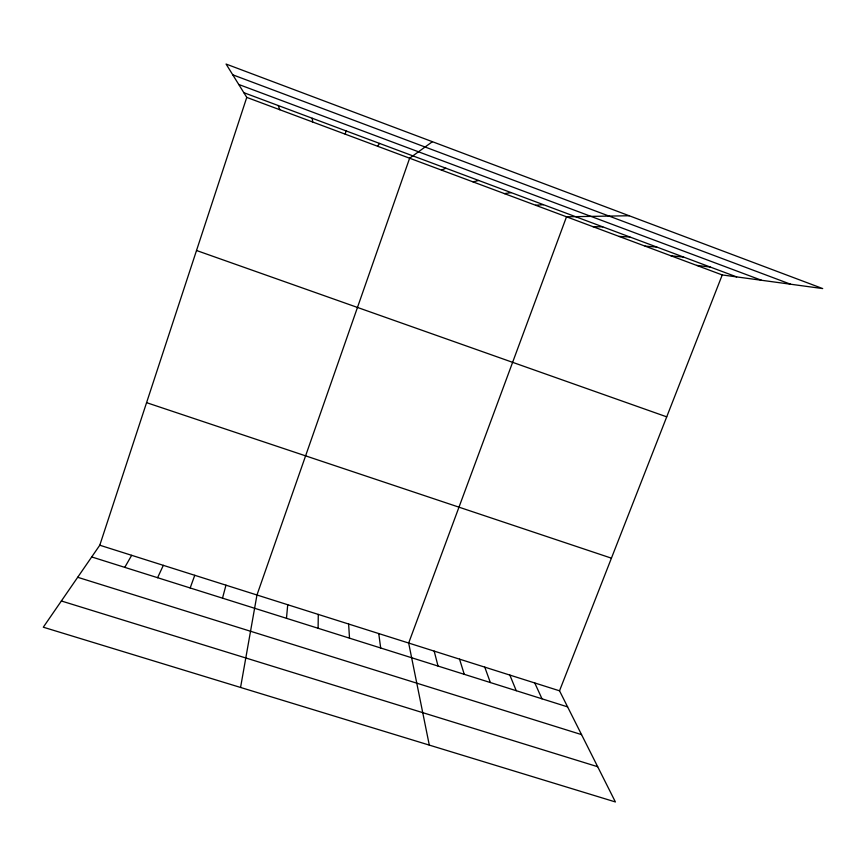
<?xml version="1.0" encoding="UTF-8"?>
<svg xmlns="http://www.w3.org/2000/svg" width="866" height="866" viewBox="0 0 866 866"><rect width="100%" height="100%" fill="white"/><g stroke="black" fill="none" stroke-linecap="round" stroke-linejoin="round"><path stroke-width="1.3" d="M318.103 628.272L318.287 614.416M286.473 618.313L287.728 604.739M240.564 687.452L256.964 594.996L409.629 158.218L432.405 141.699M345.22 134.165L346.043 130.896M222.508 598.157L225.972 585.178M99.785 545.223L559.523 690.808L615.39 801.948L43.3 627.201L99.785 545.223L246.767 97.403L226.08 64.052L822.7 288.573L722.244 274.944L246.767 97.403M190.174 587.971L194.763 575.295M559.523 690.808L722.244 274.944M157.59 577.709L163.328 565.346M124.769 567.36L131.675 555.322M377.544 146.235L379.589 143.431M441.476 170.104L445.882 168.21M473.085 181.903L478.649 180.464M504.456 193.627L511.167 192.62M535.599 205.253L543.437 204.679M629.214 215.753L566.516 216.792L408.665 643.037L429.298 745.106M592.874 226.643L602.758 226.849M619.082 236.418L629.874 236.992M645.116 246.139L656.818 247.059M670.988 255.806L683.599 257.072M696.697 265.407L710.196 267.02M61.367 600.982L597.681 766.713M77.691 577.286L581.551 734.617M91.709 556.946L567.609 706.883M146.571 402.658L611.428 558.169M196.517 250.501L666.723 416.849M238.745 84.467L761.55 280.281M243.844 92.684L736.63 276.893M232.759 74.812L790.582 284.221M534.755 682.96L542.008 698.819M509.836 675.069L516.255 690.7M278.181 105.522L279.837 109.744M484.765 667.134L490.34 682.538M459.543 659.145L464.263 674.322M434.18 651.113L438.034 666.062M378.745 633.555L380.683 647.995M312.247 118.252L312.648 121.998M348.619 624.018L349.507 638.166"/></g></svg>
